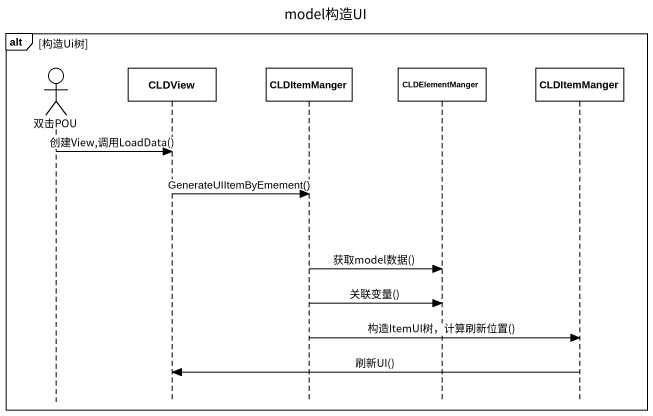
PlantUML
@startuml
title model构造UI
hide footbox
actor 双击POU
participant CLDView
participant CLDItemManger
participant CLDElementManger
participant "CLDItemManger" as CLDItemManger_2

alt 构造Ui树
  双击POU -> CLDView : 创建View,调用LoadData()
  CLDView -> CLDItemManger : GenerateUIItemByEmement()
  CLDItemManger -> CLDElementManger : 获取model数据()
  CLDItemManger -> CLDElementManger : 关联变量()
  CLDItemManger -> CLDItemManger_2 : 构造ItemUI树，计算刷新位置()
  CLDItemManger_2 -> CLDView : 刷新UI()
end
@enduml
